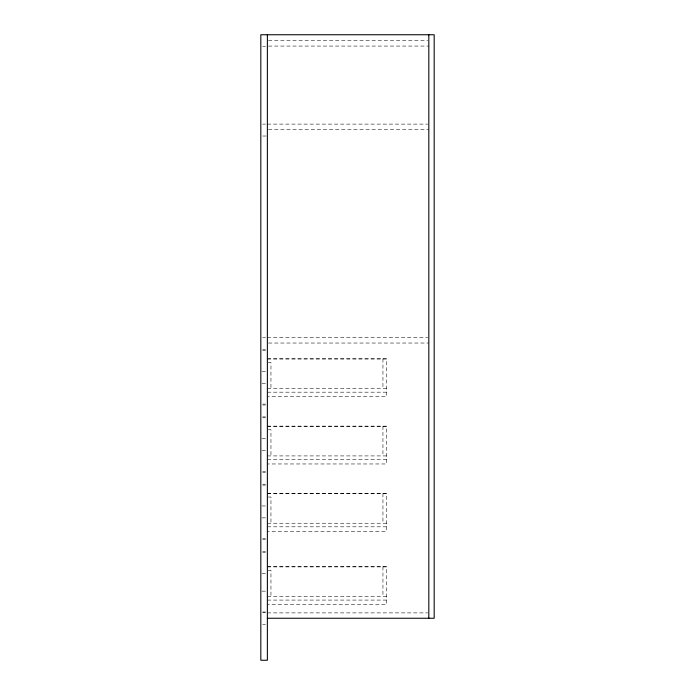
<?xml version="1.0" encoding="UTF-8"?>
<svg xmlns="http://www.w3.org/2000/svg" width="695" height="695" viewBox="0 0 695 695"><rect width="100%" height="100%" fill="white"/><g stroke="black" fill="none" stroke-linecap="round" stroke-linejoin="round"><path stroke-width="0.52" stroke-dasharray="3.48 2.61" d="M268.461 40.71L427.729 40.71M268.461 46.07L428.815 46.07M262.693 46.661L265.507 46.661M262.693 124.11L265.507 124.11M267.375 124.11L427.729 124.11M268.461 129.47L428.815 129.47M262.693 136.02L267.375 136.02M262.693 337.674L265.507 337.674M267.375 337.674L427.729 337.674M268.461 343.035L428.815 343.035M262.693 349.585L265.507 349.585M262.693 350.48L265.507 350.48M267.375 358.82L386.516 358.82L386.516 396.645L267.375 396.645M267.375 358.994L386.516 358.994M268.27 362.39L270.954 362.39L270.954 388.601M262.015 371.33L267.375 371.33M262.015 383.24L267.375 383.24M267.375 388.601L386.516 388.601M267.375 392.18L386.516 392.18M262.693 404.09L265.507 404.09M262.693 404.985L265.507 404.985M262.693 416.904L265.507 416.904M262.693 417.791L265.507 417.791M267.375 426.131L386.516 426.131L386.516 463.965L267.375 463.965M267.375 426.313L386.516 426.313M268.27 429.71L270.954 429.71L270.954 455.92M262.015 438.641L267.375 438.641M262.015 450.56L267.375 450.56M267.375 455.92L386.516 455.92M267.375 459.491L386.516 459.491M262.693 471.41L265.507 471.41M262.693 472.305L265.507 472.305M262.693 484.215L265.507 484.215M262.693 485.11L265.507 485.11M267.375 493.45L386.516 493.45L386.516 531.275L267.375 531.275M267.375 493.632L386.516 493.632M268.27 497.021L270.954 497.021L270.954 523.239M262.015 505.96L267.375 505.96M262.015 517.871L267.375 517.871M267.375 523.239L386.516 523.239M267.375 526.81L386.516 526.81M262.693 538.721L265.507 538.721M262.693 539.615L265.507 539.615M262.693 551.535L265.507 551.535M262.693 552.429L265.507 552.429M267.375 566.72L386.516 566.72L386.516 604.554L267.375 604.554M267.375 566.903L386.516 566.903M268.27 570.3L270.954 570.3L270.954 596.51M262.015 573.279L267.375 573.279M262.015 591.15L267.375 591.15M267.375 596.51L386.516 596.51M267.375 600.08L386.516 600.08M262.693 612L265.507 612M262.693 612.59L265.507 612.59M267.375 612.894L427.729 612.894M262.693 624.51L265.507 624.51M382.945 358.82L382.945 388.601M382.945 426.131L382.945 455.92M382.945 493.45L382.945 523.239M382.945 566.72L382.945 596.51"/><path stroke-width="1.04" d="M267.375 618.255L434.175 618.255L434.175 34.75L260.825 34.75L260.825 660.25L267.375 660.25L267.375 34.75M428.815 34.75L428.815 618.255"/></g></svg>
